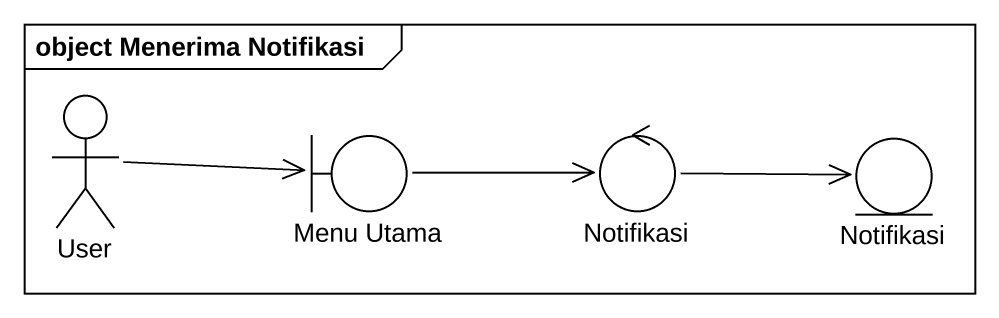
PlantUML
@startuml
mainframe object Menerima Notifikasi
actor User
boundary "Menu Utama" as Menu_Utama
control Notifikasi
entity "Notifikasi" as Notifikasi_2
User -right-> Menu_Utama
Menu_Utama -right-> Notifikasi
Notifikasi -right-> Notifikasi_2
@enduml
